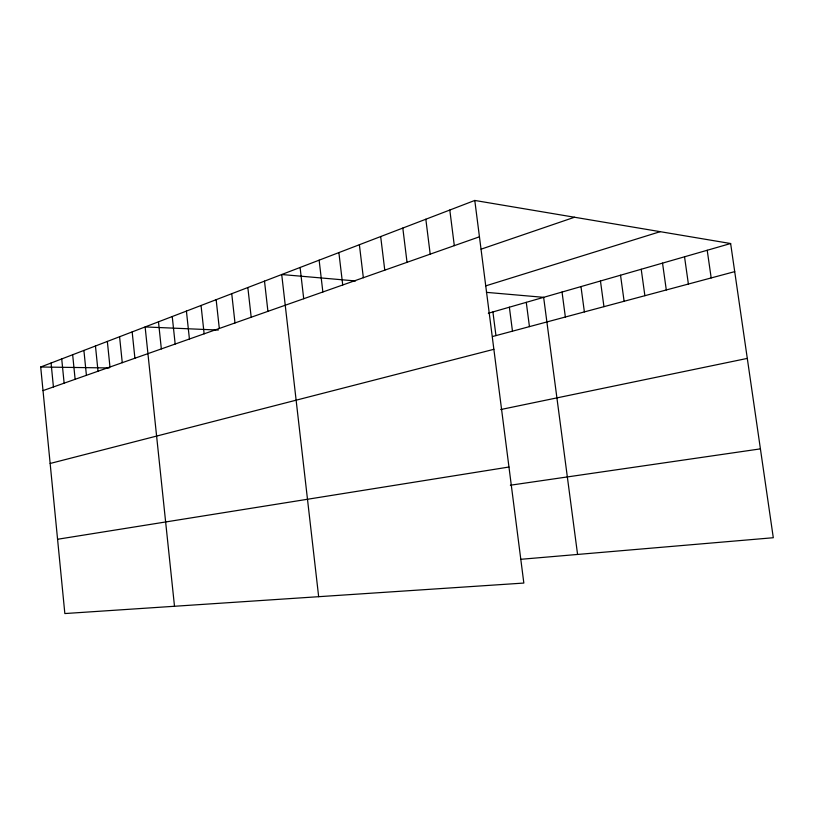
<?xml version="1.0" encoding="UTF-8"?>
<svg xmlns="http://www.w3.org/2000/svg" width="814" height="814" viewBox="0 0 814 814"><rect width="100%" height="100%" fill="white"/><g stroke="black" fill="none" stroke-linecap="round" stroke-linejoin="round"><path stroke-width="1.22" d="M474.786 200.448L523.84 583.058L64.845 613.553L40.7 367.002L474.786 200.448L730.636 243.528L773.3 537.728L521.062 559.279M43.01 390.618L479.446 236.793M481.115 249.165L574.501 217.236M485.846 285.836L660.205 231.664M488.329 313.258L730.636 243.528M492.501 336.528L734.716 271.632M50.153 463.471L493.874 349.308M500.671 409.554L747.293 358.404M57.57 539.265L508.964 467.022M510.368 485.215L760.418 448.87M40.7 367.002L109.168 367.959M218.325 330.057L145.126 326.933L174.501 606.267M355.545 280.952L281.715 274.522L318.661 596.693M486.396 292.348L543.64 297.334L577.574 554.446M707.213 250.274L711.182 277.94M684.533 256.797L688.39 284.045M662.535 263.126L666.3 289.957M641.218 269.261L644.881 295.696M620.533 275.213L624.114 301.261M600.457 280.993L603.947 306.664M580.972 286.599L584.381 311.915M562.036 292.043L565.364 317.002M526.271 302.34L529.446 326.628M509.371 307.204L512.474 331.176M492.908 311.935L495.95 335.602M449.806 210.022L454.314 245.655M425.834 219.22L430.199 254.151M402.808 228.062L407.031 262.322M380.677 236.548L384.768 270.167M359.381 244.719L363.349 277.716M338.878 252.584L342.725 284.981M319.129 260.165L322.863 291.982M300.091 267.47L303.714 298.738M264.499 281.125L267.928 311.345M247.843 287.515L251.19 317.246M231.736 293.701L234.992 322.954M216.148 299.684L219.312 328.48M201.048 305.474L204.141 333.832M186.416 311.09L189.428 339.011M172.232 316.534L175.173 344.037M158.476 321.815L161.345 348.911M132.163 331.909L134.91 358.231M119.577 336.731L122.263 362.688M107.346 341.422L109.971 367.022M95.462 345.991L98.026 371.235M83.903 350.427L86.416 375.325M72.66 354.741L75.122 379.304M61.722 358.933L64.133 383.18M51.068 363.024L53.429 386.945"/></g></svg>
